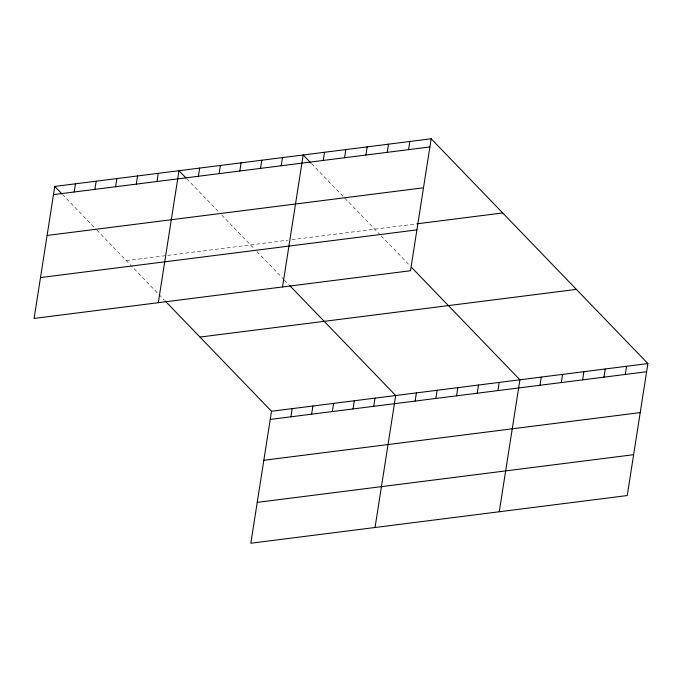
<?xml version="1.0" encoding="UTF-8"?>
<svg xmlns="http://www.w3.org/2000/svg" width="682" height="682" viewBox="0 0 682 682"><rect width="100%" height="100%" fill="white"/><g stroke="black" fill="none" stroke-linecap="round" stroke-linejoin="round"><path stroke-width="0.51" stroke-dasharray="3.41 2.56" d="M126.289 260.635L287.761 240.183M291.905 239.655L417.375 223.764M311.606 163.706L380.496 235.162M381.221 235.912L410.112 265.886M186.698 178.71L218.948 212.17M221.752 215.077L254.113 248.649M257.003 251.641L283.729 279.373M284.454 280.123L288.793 284.616M62.48 194.447L96.136 229.357M96.835 230.09L164.575 300.353"/><path stroke-width="1.02" d="M54.765 186.442L34.1 318.426L410.504 270.745L431.177 138.77L54.765 186.442L61.781 193.722M74.193 191.992L75.472 183.825M94.892 189.374L96.171 181.199M115.59 186.749L116.878 178.582M136.298 184.123L137.576 175.956M156.996 181.506L158.275 173.33M158.318 302.689L178.982 170.713L185.99 177.985M198.402 176.263L199.681 168.087M219.11 173.637L220.388 165.47M239.808 171.012L241.087 162.845M260.507 168.394L261.794 160.219M281.214 165.769L282.493 157.602M282.527 286.952L303.192 154.976L310.907 162.981M165.3 301.103L271.496 411.255L250.823 543.23L627.235 495.558L647.9 363.574L431.177 138.77M323.242 160.449L324.521 152.274M290.916 416.804L292.194 408.637M344.572 157.747L345.851 149.571M311.623 414.187L312.902 406.012M365.902 155.044L367.18 146.869M332.322 411.561L333.6 403.394M387.231 152.342L388.51 144.166M353.02 408.936L354.299 400.769M408.561 149.639L409.848 141.464M373.727 406.319L375.006 398.143M375.04 527.501L395.705 395.526L289.509 285.366M415.133 401.067L416.412 392.9M435.832 398.45L437.111 390.283M456.539 395.824L457.818 387.657M477.238 393.207L478.517 385.032M497.937 390.581L499.215 382.414M499.258 511.764L519.923 379.789L411.561 267.387M539.974 385.253L541.252 377.086M561.303 382.559L562.582 374.384M582.633 379.857L583.911 371.681M603.962 377.155L605.241 368.979M625.292 374.452L626.57 366.277M53.486 194.617L429.89 146.937M47.092 235.469L423.496 187.789M417.375 223.764L502.694 212.955M40.494 277.565L416.907 229.885M199.971 337.07L576.384 289.39M271.496 411.255L647.9 363.574M270.217 419.43L646.621 371.75M263.815 460.282L640.219 412.601M257.225 502.378L633.629 454.698"/></g></svg>
